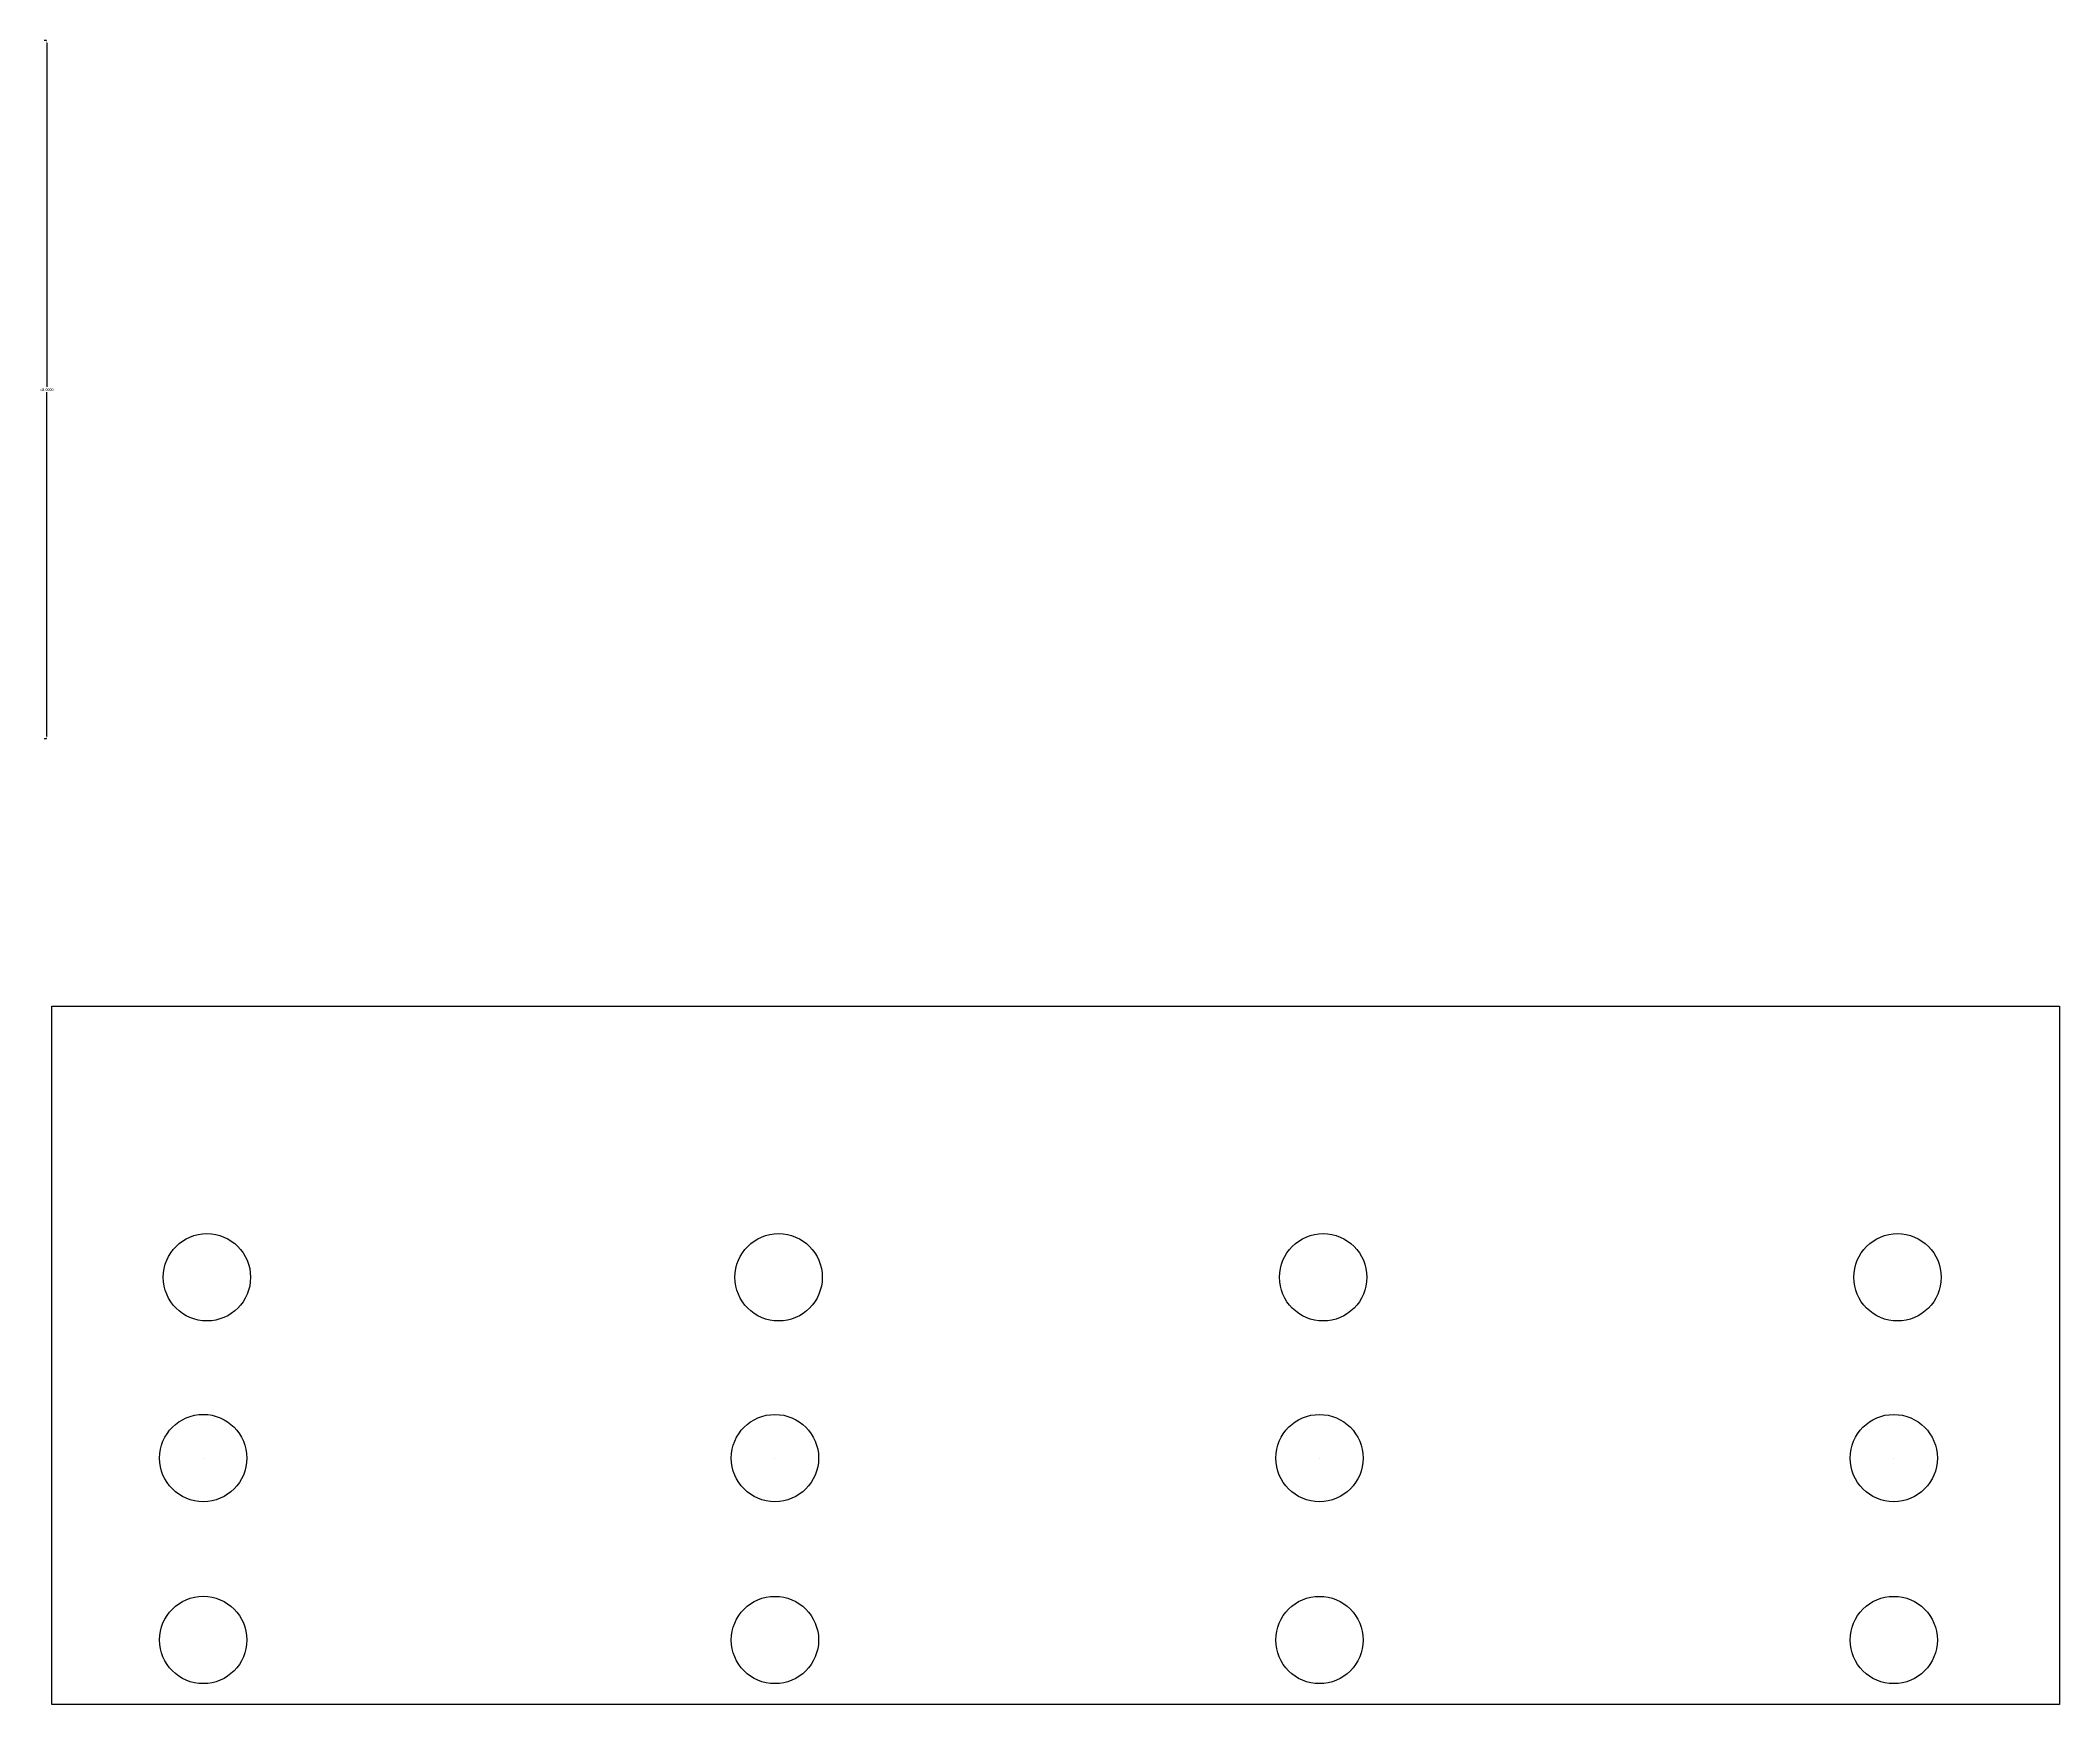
# Model space of a CAD drawing. Header units: inches. Extents: x 0 to 138, y -66 to 48.
import ezdxf

# ---------------------------------------------------------------- set-up
doc = ezdxf.new("R2010")
doc.units = ezdxf.units.IN
doc.header["$MEASUREMENT"] = 0
doc.styles.get("Standard").update_dxf_attribs({"font": 'Arial.ttf'})
doc.dimstyles.new('Copy of Standard', dxfattribs={"dimtxt": 0.18, "dimasz": 0.18, "dimexe": 0.18, "dimexo": 0.0625, "dimgap": 0.09, "dimtad": 0, "dimtih": 1, "dimtoh": 1, "dimdec": 4, "dimzin": 0, "dimdsep": 46, "dimtxsty": 'Standard', "dimcen": 0.09, "dimadec": 0, "dimazin": 0, "dimtfac": 1, "dimtdec": 4, "dimtofl": 0, "dimtmove": 0, "dimatfit": 3, "dimfxl": 1, "dimtolj": 1, "dimtzin": 0, "dimarcsym": 0})

# ---------------------------------------------------------------- blocks, each defined once
blk = doc.blocks.new('*D3')
at = {"layer": 'Defpoints', "color": 0, "lineweight": -2, "transparency": 16777216}
for p, q in [((-0.06, 48.04), (-0.22, 48.04)), ((-0.04, 47.86), (-0.04, 24.23)), ((-0.04, 0.22), (-0.04, 23.86)), ((-0.06, 0.04), (-0.22, 0.04))]:
    blk.add_line(p, q, dxfattribs=at)
at = {"layer": 'Defpoints', "color": 0, "transparency": 16777216}
for p in [(0, 48.04), (-0.04, 0.04), (0, 0.04)]:
    blk.add_point(p, dxfattribs=at)
for points in [[(-0.07, 47.86), (-0.01, 47.86), (-0.04, 48.04)], [(-0.07, 0.22), (-0.01, 0.22), (-0.04, 0.04)]]:
    blk.add_solid(points, dxfattribs=at)
at = {"layer": 'Defpoints', "color": 0, "transparency": 16777216, "insert": (-0.04, 24.04), "char_height": 0.18, "attachment_point": 5}
blk.add_mtext('\\A1;48.0000', dxfattribs=at)

msp = doc.modelspace()

# ---------------------------------------------------------------- linework, layer by layer
at = {"color": 7}
for p, q in [((10.70543, -49.37841), (10.70543, -49.37841)), ((10.70543, -49.37841), (10.70543, -49.37841)), ((10.70543, -49.37841), (10.70543, -49.37841)), ((49.99875, -49.38017), (49.99875, -49.38017)), ((49.99875, -49.38017), (49.99875, -49.38017)), ((49.99875, -49.38017), (49.99875, -49.38017)), ((87.42503, -49.38017), (87.42503, -49.38017)), ((87.42503, -49.38017), (87.42503, -49.38017)), ((87.42503, -49.38017), (87.42503, -49.38017)), ((126.89647, -49.38017), (126.89647, -49.38017)), ((126.89647, -49.38017), (126.89647, -49.38017)), ((126.89647, -49.38017), (126.89647, -49.38017))]:
    msp.add_line(p, q, dxfattribs=at)
for centre in [(10.95977, -36.95471), (50.25309, -36.95648), (87.67938, -36.95648), (127.15082, -36.95648), (10.70543, -49.37841), (49.99875, -49.38017), (87.42503, -49.38017), (126.89647, -49.38017), (10.70543, -61.87841), (49.99875, -61.88017), (87.42503, -61.88017), (126.89647, -61.88017)]:
    msp.add_circle(centre, 3, dxfattribs=at)
at = {"layer": 'Defpoints'}
for p, q in [((0.29448, -18.31992), (138.29448, -18.31992)), ((0.29448, -66.31992), (0.29448, -18.31992)), ((138.29448, -18.31992), (138.29448, -66.31992)), ((138.29448, -66.31992), (0.29448, -66.31992))]:
    msp.add_line(p, q, dxfattribs=at)

# ---------------------------------------------------------------- dimensions: what is measured, and where the dimension line sits
dim = msp.add_linear_dim(base=(-0.03661, 0.04363), p1=(-0.00196, 48.04363), p2=(-0.00196, 0.04363), angle=90, dimstyle='Copy of Standard', dxfattribs=at)
dim.commit()
dim.dimension.update_dxf_attribs({"geometry": '*D3', "text_midpoint": (-0.03661, 24.04363)})

doc.saveas('drawing.dxf')
